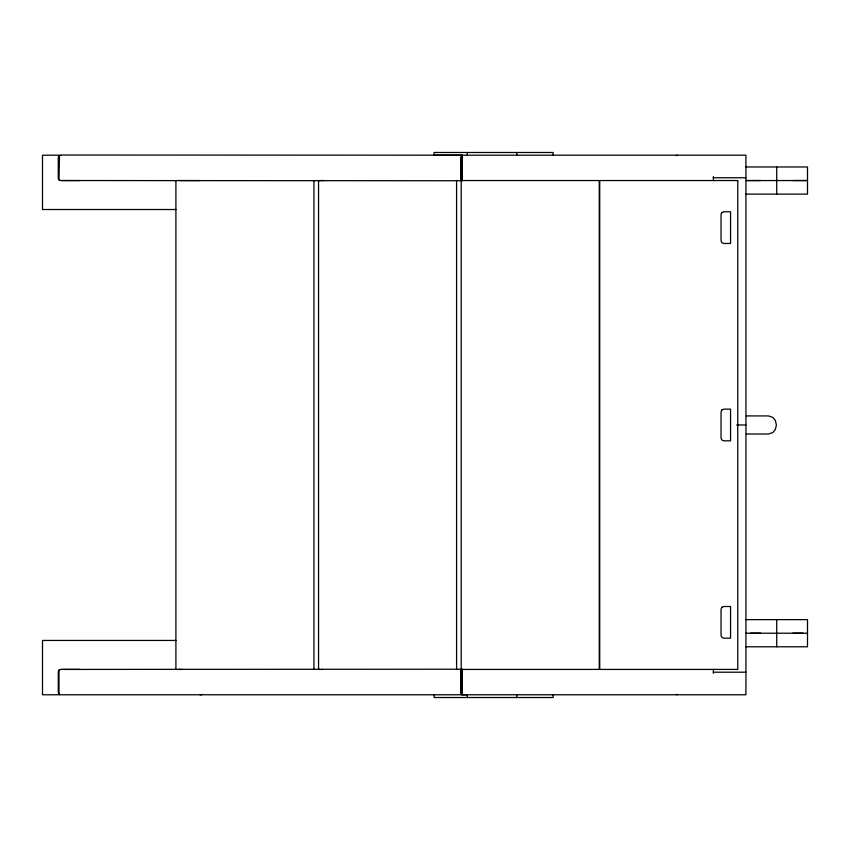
<?xml version="1.0" encoding="UTF-8"?>
<svg xmlns="http://www.w3.org/2000/svg" width="850" height="850" viewBox="0 0 850 850"><rect width="100%" height="100%" fill="white"/><g stroke="black" fill="none" stroke-linecap="round" stroke-linejoin="round"><path stroke-width="1.27" d="M176.386 180.614L60.552 180.519L59.001 179.903L59.5 155.391M467.351 694.769L462.156 694.769L461.316 693.898L461.316 669.949L461.89 669.279M461.975 671.107L462.156 692.952M461.89 180.678L460.679 178.542L460.679 157.909L462.156 155.189L61.328 155.029M462.156 157.006L461.975 178.851M59.001 155.762L58.268 157.739L58.268 178.383L59.001 179.903M176.386 669.343L60.552 669.439L58.82 670.183L58.268 671.574L58.268 692.208L59.5 694.567M461.316 669.949L460.679 671.404L460.679 692.049L461.316 693.898M676.324 155.646L677.386 155.189M200.218 694.896L202.247 694.439M60.998 155.189L42.5 155.189L42.5 209.514L175.982 209.514M745.939 166.972L807.5 166.972L807.5 194.119L745.939 194.119M713.288 177.756L745.939 177.756M462.156 180.466L462.017 155.189M747.065 180.551L807.5 180.551M760.654 180.54L745.939 180.551M806.363 180.54L792.784 180.54M61.742 180.572L79.539 180.572M199.58 180.54L175.907 180.54L175.907 669.418L182.367 669.418M323.701 180.54L318.559 180.54L318.559 669.418L322.373 669.418M179.786 180.614L462.294 180.731M746.428 415.926L768.559 415.926L772.862 417.414L775.349 420.453L776.39 424.979L775.349 429.505L772.862 432.544L768.559 434.031L746.428 434.031M736.653 424.979L745.971 424.979M745.939 619.629L807.5 619.629L807.5 646.786L745.939 646.786M807.5 633.218L745.939 633.218M760.654 633.207L750.465 633.218M792.784 633.207L802.974 633.197M175.982 640.443L42.5 640.443L42.5 694.769L745.939 694.769L745.939 155.189L434.116 155.189L434.116 152.479L553.116 152.479L553.116 155.189M178.458 669.343L319.685 669.29M321.704 669.279L462.294 669.226M61.742 669.386L79.539 669.386M462.156 669.481L462.017 694.769M713.288 672.201L745.939 672.201M676.324 694.301L677.386 694.769M461.221 179.934L461.316 156.049M776.719 166.972L776.719 194.119M776.719 619.629L776.719 646.786M713.373 176.619L713.373 180.604M713.373 669.354L713.373 673.338M599.728 180.54L599.728 669.418M599.239 180.54L599.239 669.418M553.116 694.811L553.116 697.521L434.116 697.521L434.116 694.811M516.821 152.479L516.821 155.189M516.821 694.811L516.821 697.521M467.288 152.479L467.288 155.189M467.288 694.811L467.288 697.521M456.588 180.54L456.588 669.418M313.937 180.54L313.937 669.418M59.001 670.055L59.001 694.184M721.841 212.564L721.044 214.487L721.044 240.741L721.841 242.664L723.764 243.461L730.554 243.461L730.554 211.778L723.764 211.778L721.841 212.564M721.841 409.934L721.044 411.846L721.044 438.101L721.841 440.024L723.764 440.821L730.554 440.821L730.554 409.137L723.764 409.137L721.841 409.934M721.841 607.293L721.044 609.216L721.044 635.471L721.841 637.383L723.764 638.18L730.554 638.18L730.554 606.496L723.764 606.496L721.841 607.293M737.758 180.54L461.21 180.54L461.21 669.418L737.758 669.418L737.758 180.54"/></g></svg>
